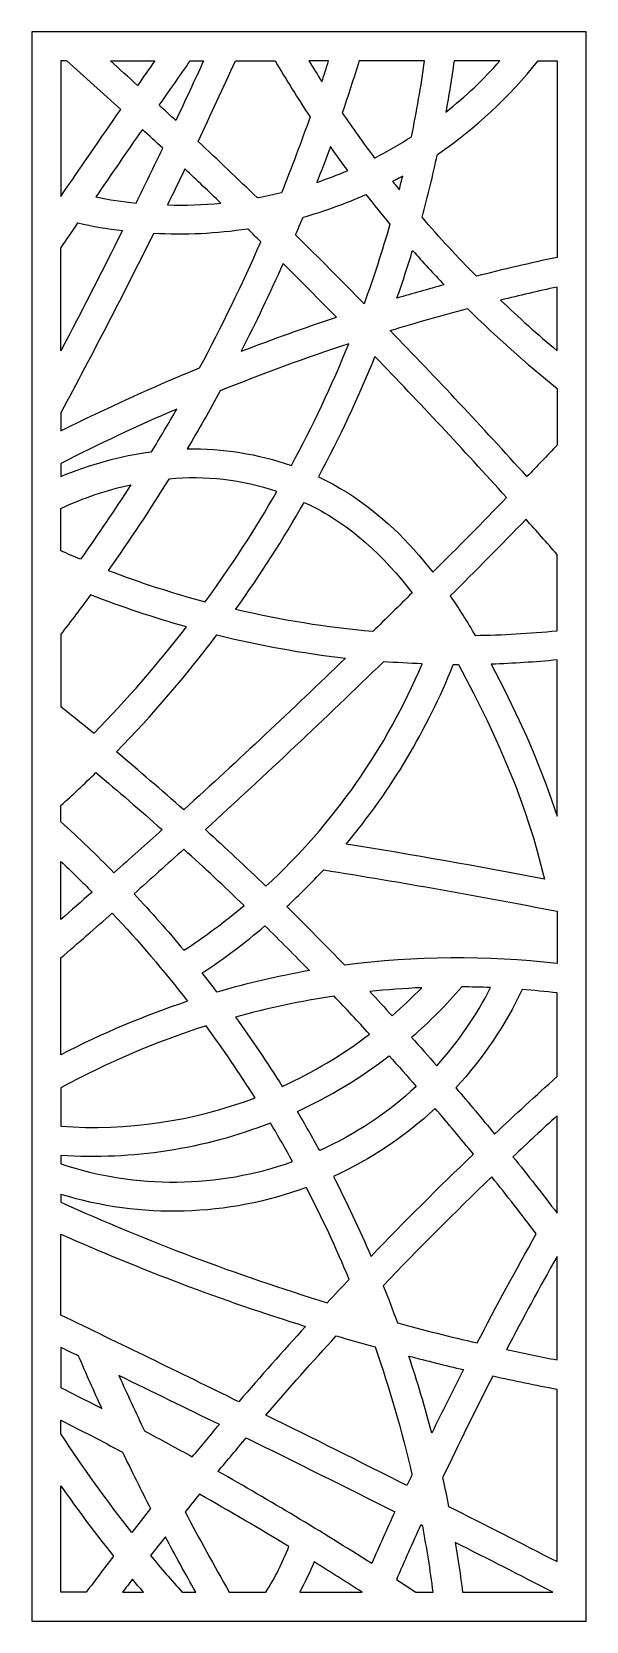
# Model space of a CAD drawing. Header units: millimetres. Extents: x 315 to 828, y 345 to 1816.
import ezdxf

# ---------------------------------------------------------------- set-up
doc = ezdxf.new("R2010")
doc.units = ezdxf.units.MM
doc.layers.add('LAYER_05', color=1, linetype='Continuous')

msp = doc.modelspace()

# ---------------------------------------------------------------- linework, layer by layer
at = {"layer": 'LAYER_05'}
msp.add_lwpolyline([(314.8, 344.7), (827.6, 344.7), (827.6, 1816.1), (314.8, 1816.1)], close=True, dxfattribs=at)
for points in [[(341.7, 1663.7, -0.001992), (397.1, 1744.1, 0.00324), (347.1, 1789.2), (341.7, 1789.2)], [(387.5, 1789.2), (428.6, 1789.2, 0.000567), (412.6, 1766.4, 0.001624)], [(473.7, 1789.2, -0.002776), (448, 1733.9, 0.001), (432.7, 1748.1, -0.001027), (461.4, 1789.2)], [(539.9, 1789.2, 0.013835), (572.2, 1737.3, -0.011498), (545.8, 1667.1, -0.014361), (523.5, 1662.3, 0.003633), (468.6, 1714.6, 0.003726), (503.3, 1789.2)], [(589.4, 1789.2), (571.2, 1789.2, 0.005277), (583.2, 1769.8, 0.003116)], [(678.2, 1789.2), (617.6, 1789.2, -0.007621), (602, 1741.1, 0.011941), (631.9, 1699.2, 0.024807), (666, 1718.9, 0.016032)], [(690, 1702.6, 0.075411), (783.1, 1789.2), (800.7, 1789.2), (800.7, 1607.3, 0.009911), (726.1, 1589.8, -0.017228), (675.8, 1644.5, 0.013117)], [(747.9, 1789.2), (705.4, 1789.2, -0.010546), (697.8, 1741.7, 0.043567)], [(435.9, 1708.4, 0.00123), (417.1, 1725.8, 0.001555), (374, 1663.2, 0.023766), (411.3, 1657.6, 0.002569)], [(607, 1687.6, -0.0062), (591, 1709.8, -0.005334), (578.5, 1676.7, 0.019213)], [(489.7, 1657.5, 0.002208), (456.5, 1689.1, -0.001678), (440.3, 1655.8, 0.031149)], [(657.9, 1682.6, -0.006225), (648.6, 1677.6, 0.002276), (654.7, 1669.9, 0.002941)], [(623.8, 1665.5, 0.008019), (646.1, 1638, -0.017392), (622.2, 1564.4, 0.004303), (558.8, 1628, 0.00271), (565.7, 1644.5, 0.036509)], [(398.6, 1632, -0.005685), (341.7, 1520.8), (341.7, 1615.9, -0.000575), (357.5, 1639.1, 0.024594)], [(526.7, 1621.7, 0.000817), (514.6, 1633.5, -0.051654), (427.4, 1629.4, -0.00846), (341.7, 1463.5), (341.7, 1446.7, -0.018216), (470, 1505, 0.019912)], [(652.6, 1569.5, 0.010193), (667, 1613.7, 0.009768), (696.2, 1581.9, 0.005864)], [(547.2, 1601.5, -0.013587), (508.4, 1520.3, -0.012128), (596.7, 1551.9, 0.003371)], [(748.5, 1567.7, 0.016269), (800.7, 1520.9), (800.7, 1579.8, 0.007024)], [(646.4, 1539.5, -0.009749), (717.9, 1559.9, 0.025126), (800.7, 1486), (800.7, 1433.3, -0.001428), (772.8, 1404.3, 0.008868)], [(489.1, 1483.7, -0.009332), (458.5, 1429.9, -0.090955), (554.9, 1414.5, 0.028044), (608, 1527.3, 0.016609)], [(754, 1384.9, 0.008597), (632.2, 1515.5, -0.027004), (579.9, 1404.2), (586.8, 1400.8), (593.6, 1397.2), (600.2, 1393.4), (606.8, 1389.5), (612.4, 1385.8), (618, 1382), (623.5, 1378), (628.8, 1373.9), (634.1, 1369.7), (639.3, 1365.3), (644.3, 1360.9), (649.3, 1356.3), (654.2, 1351.6), (658.9, 1346.8), (663.6, 1341.8), (668.2, 1336.8), (672.7, 1331.7), (677.2, 1326.5), (685.8, 1315.8, 0.003444)], [(341.7, 1416.6), (341.7, 1404.4, -0.066971), (425.6, 1427.4, 0.00703), (448.9, 1466.9, 0.015522)], [(441.6, 1402.1, -0.01532), (385.5, 1317.5, 0.025913), (475.2, 1288.4, 0.027396), (541.6, 1390.6, 0.103529)], [(341.7, 1374.9, -0.056252), (406.5, 1396.8, -0.012776), (359.8, 1327.8, -0.005402), (341.7, 1335.6)], [(630.2, 1260.8, -0.03531), (503.3, 1281.3, 0.025865), (566.8, 1380.5), (571.8, 1378.2), (579, 1374.5), (582.5, 1372.6), (586, 1370.6), (589.4, 1368.5), (592.8, 1366.4), (599.2, 1362.2), (605.5, 1357.8), (611.7, 1353.2), (617.7, 1348.3), (623.6, 1343.3), (629.4, 1338), (635.1, 1332.6), (640.7, 1326.9), (646.1, 1321.1), (651.5, 1315.1), (656.7, 1309), (661.7, 1302.9), (666.6, 1296.7, -0.001811)], [(800.7, 1332.3, 0.002085), (772, 1364.8, -0.003527), (701.9, 1293.8, -0.018406), (724.9, 1257.3, 0.020843), (800.7, 1261.6)], [(369.2, 1294.9, -0.006884), (341.7, 1258.5), (341.7, 1191.5, -0.003697), (372.4, 1166.7, 0.029332), (457.9, 1265.2, -0.024943)], [(393.2, 1149.5, 0.031333), (486.1, 1257.8, 0.032251), (605, 1236.3, -0.007285), (455.3, 1095.7, 0.007711)], [(675.8, 1231, -0.009526), (640.2, 1233, -0.008003), (475.4, 1077.6, -0.007211), (531.4, 1025.1, 0.107614)], [(709.4, 1230.3), (723.5, 1203.7), (736.2, 1178), (747.2, 1154.2), (757.4, 1130.2), (762.1, 1118.3), (766.7, 1106.2), (771, 1094.2), (775, 1082), (778.8, 1069.9), (782.4, 1057.6), (785.8, 1044.7), (789, 1031.7, 0.006901), (605.7, 1064.2, 0.078708), (704.7, 1230.3, 0.001251)], [(739.8, 1230.7), (751.7, 1207.6), (765.7, 1178.6), (772.3, 1164), (778.6, 1149.4), (784.6, 1134.7), (790.3, 1120), (795.7, 1105.1), (800.7, 1090.1), (800.7, 1234.6, -0.016287)], [(341.7, 1099.8, 0.009751), (374.1, 1130.3, -0.007662), (435.3, 1077.5, -0.00212), (390.8, 1037.6, 0.014658), (341.7, 1084.8)], [(511.2, 1007.2, 0.007244), (455.4, 1059.4, -0.002183), (409.4, 1018.1, -0.015031), (455.5, 965.8, 0.029377)], [(370.6, 1019.7, -0.001362), (341.7, 994.4), (341.7, 1048.1, -0.008921)], [(584.8, 1040.3, -0.008164), (800.7, 1002), (800.7, 953.5, 0.062079), (604.3, 952, 0.007162), (550.7, 1006.3, 0.019492)], [(341.7, 958.7, 0.002231), (389.3, 1000.3, -0.023683), (458.9, 918.6, 0.040103), (341.7, 869)], [(472.5, 944.8, 0.029389), (530.5, 988.4, -0.005539), (571.7, 947, 0.027667), (486.2, 927.1, 0.004818)], [(675.5, 931.2, 0.015724), (627.4, 927.6, -0.002867), (648.1, 905.2, 0.02241)], [(739.2, 931.3, 0.008734), (712.5, 931.9, -0.036697), (666.2, 885.2, -0.003283), (689.4, 859, 0.066993)], [(800.7, 926.3, 0.010601), (768.4, 929.6, -0.077524), (707.1, 838.5, -0.005238), (742.9, 795.7, -0.006009), (800.7, 848.9)], [(594.4, 923.4, 0.030379), (503.3, 904, -0.016658), (546.4, 839.8, 0.056044), (627.2, 888.2, 0.004565)], [(476, 895.8, 0.047679), (341.7, 838.5), (341.7, 802.9, 0.10892), (521.3, 829.3, 0.017753)], [(645.4, 868.1, -0.003586), (670.4, 839.8, -0.081995), (581.1, 780.4, 0.008987), (560.5, 816.6, 0.055521)], [(723.3, 777.1, 0.005226), (688, 819.4, -0.080033), (593.8, 756.5, -0.017633), (628.6, 682.5, -0.010231)], [(800.7, 812.6, 0.004294), (759.9, 774.7, -0.006223), (800.7, 722.5)], [(341.7, 775.9), (341.7, 768.1, 0.167257), (556, 770.2, 0.009072), (535.6, 805.9, -0.11071)], [(781.5, 703.3, 0.00635), (740.3, 756.1, 0.010966), (639.9, 655.3, -0.007941), (653, 620.9, 0.009232), (726.8, 602.3, -0.008538)], [(341.7, 732.6, 0.031986), (588.1, 639.6, -0.002267), (608.4, 661.2, 0.020689), (568.8, 746.2, -0.163712), (341.7, 739.8)], [(341.7, 703.1, 0.028988), (568, 617.6, 0.007117), (506.3, 547.9, 0.002241), (341.7, 628)], [(800.7, 586.6), (800.7, 682.5, 0.007356), (754, 596.2, 0.005788)], [(596.5, 608.9, 0.004467), (632.3, 598.6, -0.027151), (666.5, 480.4, 0.00082), (661.8, 470.4, 0.001787), (531.2, 535.6, -0.007567)], [(341.7, 560.9, -0.003345), (379.7, 541.6, -0.005888), (358.1, 590.2, 0.000223), (341.7, 598.1)], [(663.6, 590.2, 0.006225), (714.1, 577.6, 0.004893), (684.8, 518.7, 0.016052)], [(419.1, 520.9, -0.003937), (463.3, 496.8, -0.002979), (488.3, 526.7, 0.001268), (395.4, 572.1, 0.006326)], [(800.7, 559.2, -0.00728), (741.2, 571.5, 0.007867), (694.8, 477.3, -0.005796), (700.4, 451, -0.001379), (800.7, 399.9)], [(407.4, 427, -0.022731), (341.7, 518.1), (341.7, 530.8, -0.005075), (398.7, 501.3, 0.006462), (424.7, 449, 0.002147)], [(650.6, 446, 0.0039), (629.2, 398.1, 0.012907), (487.2, 483.4, -0.00312), (513.2, 514.5, -0.001882)], [(390.4, 405, 0.003198), (365.2, 371.6), (341.7, 371.6), (341.7, 470, 0.016083)], [(531.4, 371.6, 0.048663), (552.6, 413.9, 0.007532), (469.9, 462.3, 0.001619), (456.7, 445.9, 0.009497), (497.5, 371.6)], [(686.1, 371.6, 0.013685), (676.4, 432.9, 0.000025), (674.6, 433.8, 0.004145), (652.1, 383.3), (670, 371.6)], [(424.7, 405.5, 0.009025), (453.8, 371.6), (466.5, 371.6, -0.006474), (438.4, 422.9, 0.001707)], [(796.8, 371.6, 0.001243), (706.4, 417.7, -0.010035), (713.3, 371.6)], [(575.9, 399.7, -0.028713), (562.6, 371.6), (620.5, 371.6, 0.004141)], [(407.9, 383.6, 0.001158), (398.8, 371.6), (418.1, 371.6, -0.003106)]]:
    msp.add_lwpolyline(points, format="xyb", close=True, dxfattribs=at)

doc.saveas('drawing.dxf')
